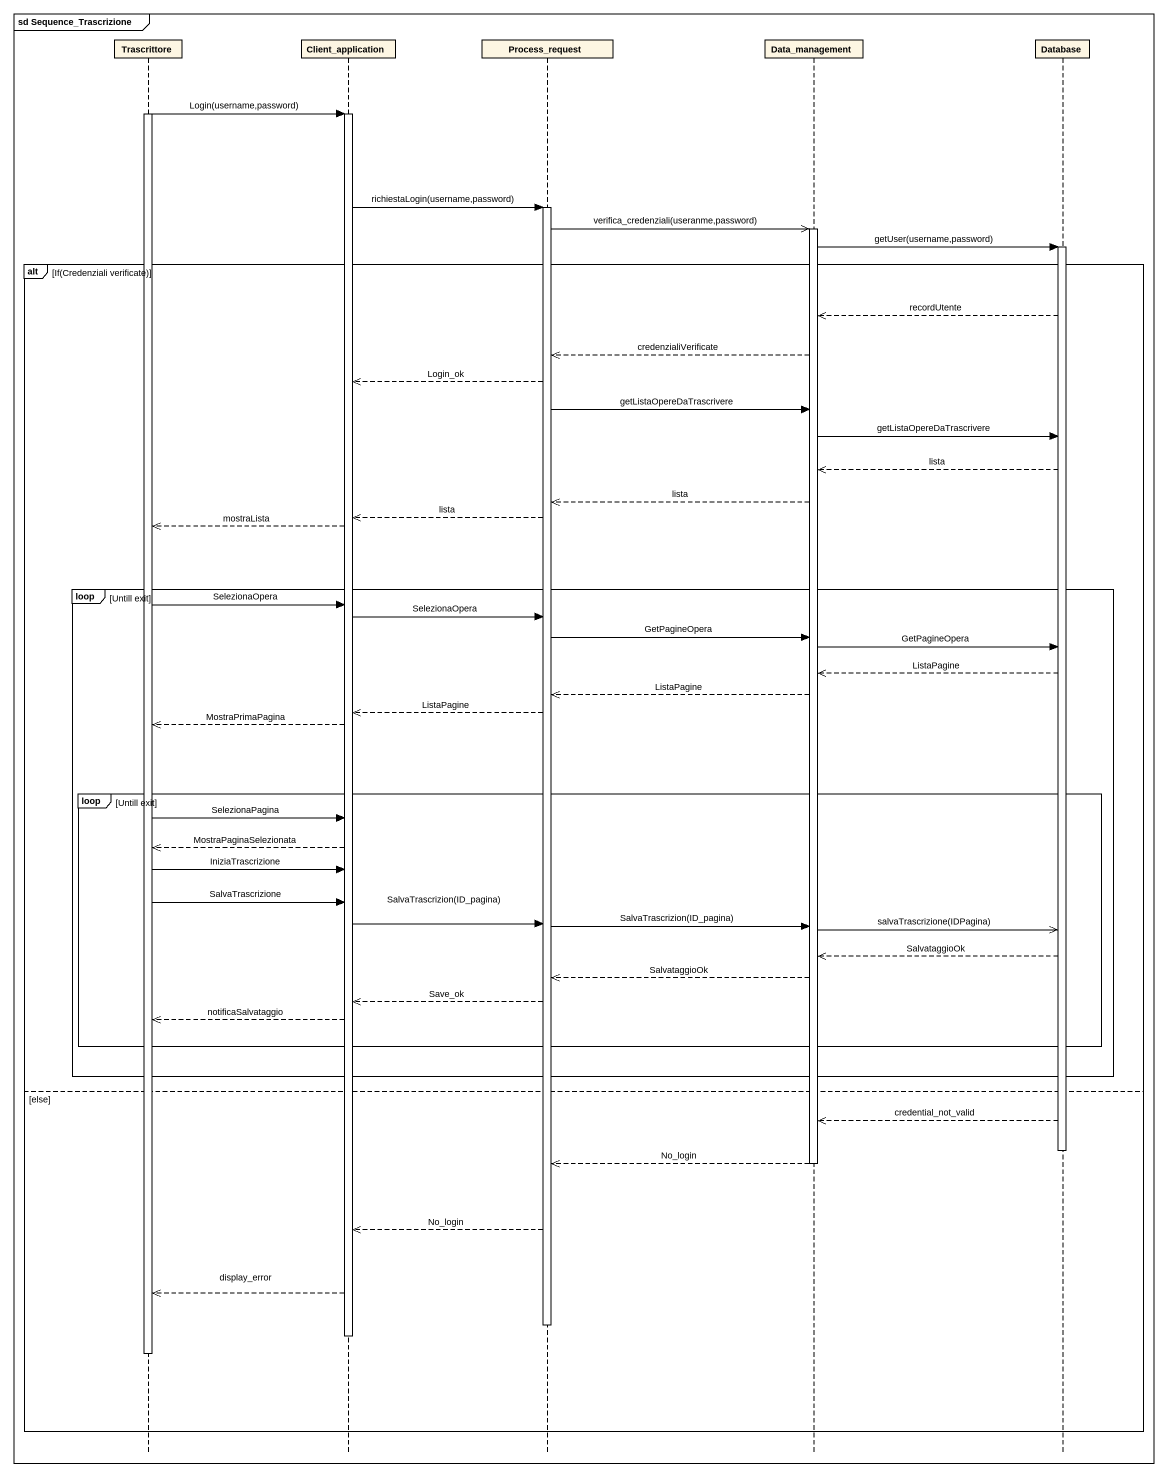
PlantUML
@startuml
mainframe sd Sequence_Trascrizione
hide footbox
participant Trascrittore
participant Client_application
participant Process_request
participant Data_management
participant "Database" as Database_

activate Trascrittore
Trascrittore -> Client_application : Login(username,password)
activate Client_application
Client_application -> Process_request : richiestaLogin(username,password)
activate Process_request
Process_request ->> Data_management : verifica_credenziali(useranme,password)
activate Data_management
Data_management -> Database_ : getUser(username,password)
activate Database_
alt If(Credenziali verificate)
  Database_ -->> Data_management : recordUtente
  Data_management -->> Process_request : credenzialiVerificate
  Process_request -->> Client_application : Login_ok
  Process_request -> Data_management : getListaOpereDaTrascrivere
  Data_management -> Database_ : getListaOpereDaTrascrivere
  Database_ -->> Data_management : lista
  Data_management -->> Process_request : lista
  Process_request -->> Client_application : lista
  Client_application -->> Trascrittore : mostraLista
  loop Untill exit
    Trascrittore -> Client_application : SelezionaOpera
    Client_application -> Process_request : SelezionaOpera
    Process_request -> Data_management : GetPagineOpera
    Data_management -> Database_ : GetPagineOpera
    Database_ -->> Data_management : ListaPagine
    Data_management -->> Process_request : ListaPagine
    Process_request -->> Client_application : ListaPagine
    Client_application -->> Trascrittore : MostraPrimaPagina
    loop Untill exit
      Trascrittore -> Client_application : SelezionaPagina
      Client_application -->> Trascrittore : MostraPaginaSelezionata
      Trascrittore -> Client_application : IniziaTrascrizione
      Trascrittore -> Client_application : SalvaTrascrizione
      Client_application -> Process_request : SalvaTrascrizion(ID_pagina)
      Process_request -> Data_management : SalvaTrascrizion(ID_pagina)
      Data_management ->> Database_ : salvaTrascrizione(IDPagina)
      Database_ -->> Data_management : SalvataggioOk
      Data_management -->> Process_request : SalvataggioOk
      Process_request -->> Client_application : Save_ok
      Client_application -->> Trascrittore : notificaSalvataggio
    end
  end
else else
  Database_ -->> Data_management : credential_not_valid
  deactivate Database_
  Data_management -->> Process_request : No_login
  deactivate Data_management
  Process_request -->> Client_application : No_login
  Client_application -->> Trascrittore : display_error
  deactivate Process_request
  deactivate Client_application
  deactivate Trascrittore
end
@enduml
